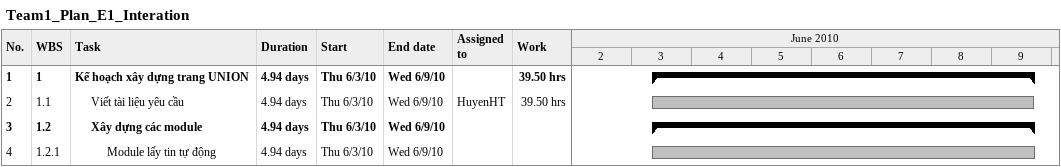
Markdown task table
Team1_Plan_E1_Interation

| ID | WBS | Task | Duration | Start | Finish | Resources | Work (h) |
|---|---|---|---|---|---|---|---|
| 1 | 1 | **Kế hoạch xây dựng trang UNION** | 4.94d | 2010-06-03 | 2010-06-09 |  | 39.50 |
| 2 | 1.1 | Viết tài liệu yêu cầu | 4.94d | 2010-06-03 | 2010-06-09 | HuyenHT | 39.50 |
| 3 | 1.2 | **Xây dựng các module** | 4.94d | 2010-06-03 | 2010-06-09 |  |  |
| 4 | 1.2.1 | Module lấy tin tự động | 4.94d | 2010-06-03 | 2010-06-09 |  |  |
